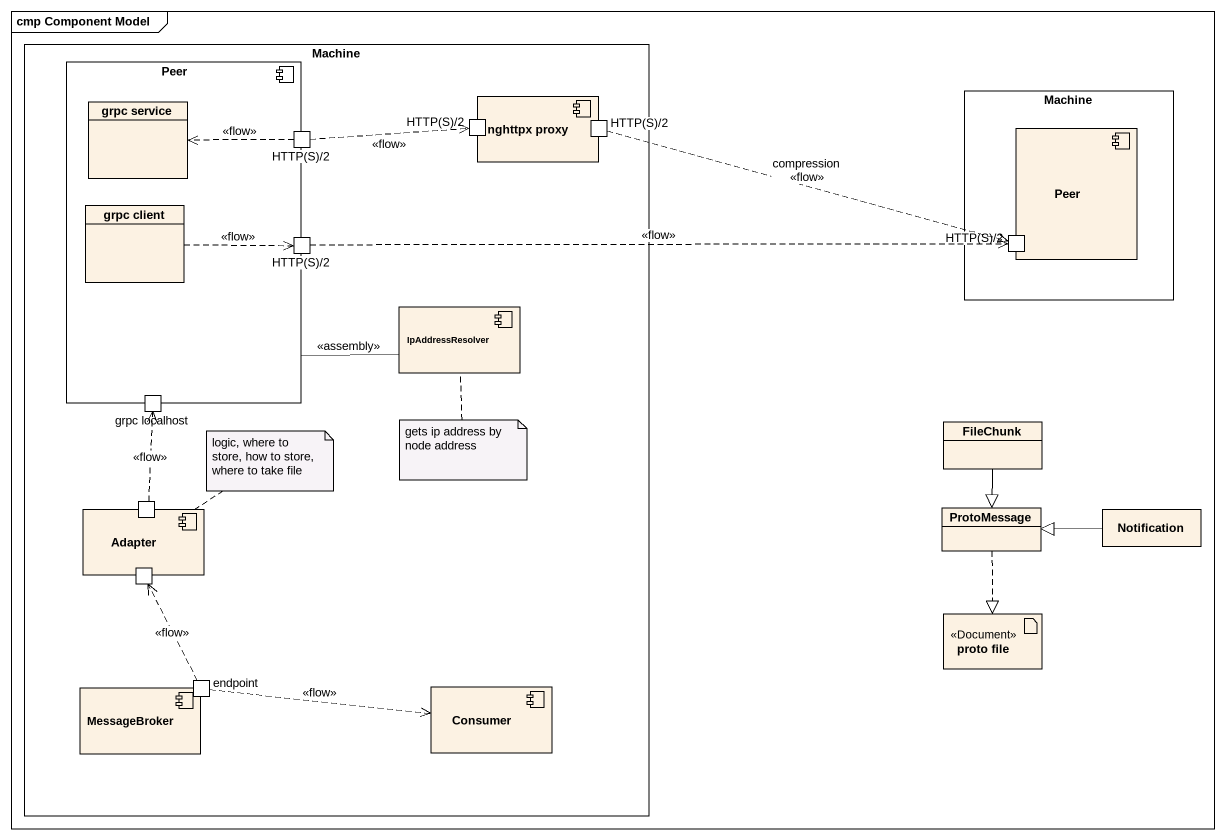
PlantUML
@startuml
mainframe cmp Component Model
allowmixing
hide circle
hide empty members
rectangle Machine {
  component Peer {
    class "grpc service" as grpc_service
    port "HTTP(S)/2" as HTTP_S_2
    class "grpc client" as grpc_client
    port "HTTP(S)/2" as HTTP_S_2_4
    port "grpc localhost" as grpc_localhost
  }
  component "nghttpx proxy" as nghttpx_proxy {
    port "HTTP(S)/2" as HTTP_S_2_2
    port "HTTP(S)/2" as HTTP_S_2_3
  }
  component IpAddressResolver
  component Adapter {
    port " " as port1
    port " " as port2
  }
  component MessageBroker {
    port endpoint
  }
  component Consumer
}
rectangle "Machine" as Machine_2 {
  component "Peer" as Peer_2 {
    port "HTTP(S)/2" as HTTP_S_2_5
  }
}
class FileChunk
class ProtoMessage
class Notification
artifact "proto file" as proto_file <<Document>>
Peer -right- IpAddressResolver : <<assembly>>
HTTP_S_2 .left.> grpc_service : <<flow>>
HTTP_S_2 .right.> HTTP_S_2_2 : <<flow>>
HTTP_S_2_3 .right.> HTTP_S_2_5 : compression\n<<flow>>
grpc_client .right.> HTTP_S_2_4 : <<flow>>
HTTP_S_2_4 .right.> HTTP_S_2_5 : <<flow>>
FileChunk --|> ProtoMessage
port1 .up.> grpc_localhost : <<flow>>
ProtoMessage ..|> proto_file
Notification -left-|> ProtoMessage
endpoint .up.> port2 : <<flow>>
endpoint .right.> Consumer : <<flow>>
note top of Adapter : logic, where to store, how to store, where to take file
note bottom of IpAddressResolver : gets ip address by node address
@enduml
